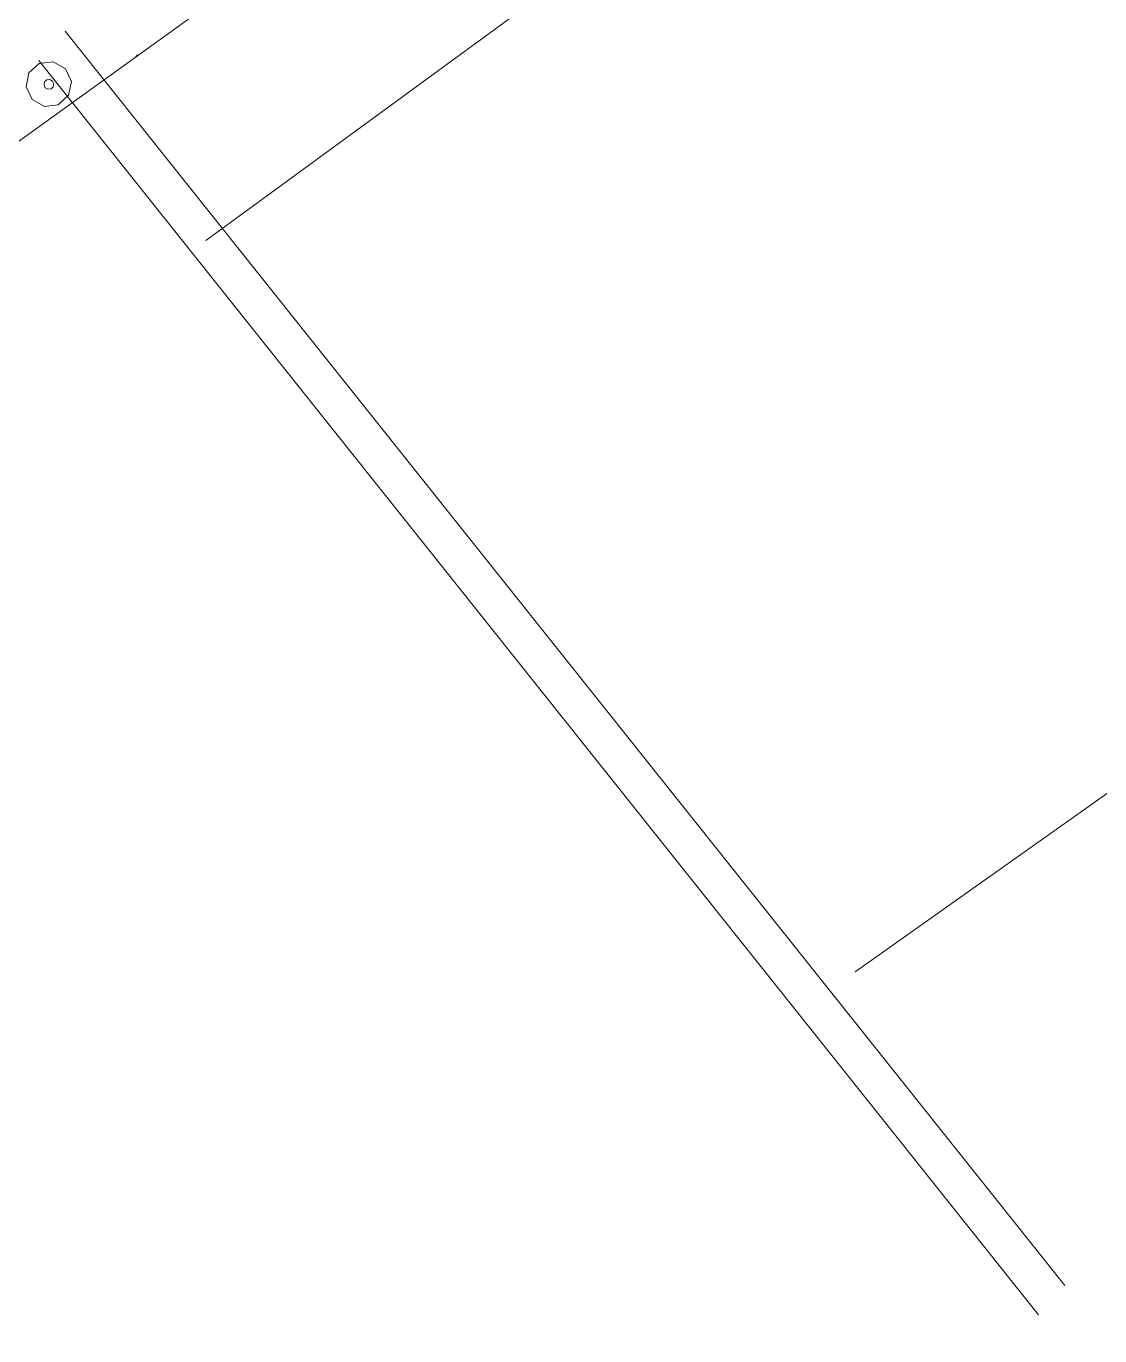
# Model space of a CAD drawing. Header units: metres. Extents: x -2858 to 512, y -1995 to 1252.
# Drawn here: x -454.75 to -448.71, y -191.06 to -183.69 of the extents above; entities that cross this region are included whole.
import ezdxf
from ezdxf.lldxf.tags import DXFTag

# ---------------------------------------------------------------- set-up
doc = ezdxf.new("R2010")
doc.units = ezdxf.units.M
doc.layers.add('Calque commun', color=7, linetype='Continuous')
tags = doc.linetypes.add('DASHDOT2', pattern=[0.5, 0.25, -0.125, 0, -0.125]).pattern_tags.tags
tags[10:11] = [DXFTag(74, 4), DXFTag(75, 0), DXFTag(340, '0'), DXFTag(46, 1.0), DXFTag(50, 0.0), DXFTag(44, 0.0), DXFTag(45, 0.0)]
tags[8:9] = [DXFTag(74, 4), DXFTag(75, 0), DXFTag(340, '0'), DXFTag(46, 1.0), DXFTag(50, 0.0), DXFTag(44, 0.0), DXFTag(45, 0.0)]
tags[6:7] = [DXFTag(74, 4), DXFTag(75, 0), DXFTag(340, '0'), DXFTag(46, 1.0), DXFTag(50, 0.0), DXFTag(44, 0.0), DXFTag(45, 0.0)]
tags[4:5] = [DXFTag(74, 4), DXFTag(75, 0), DXFTag(340, '0'), DXFTag(46, 1.0), DXFTag(50, 0.0), DXFTag(44, 0.0), DXFTag(45, 0.0)]

# ---------------------------------------------------------------- blocks, each defined once
blk = doc.blocks.new('pattern')
at = {"layer": 'Calque commun', "color": 54, "linetype": 'Continuous', "lineweight": 9}
for p, q in [((87.4367, 111.0894), (87.4344, 111.0914)), ((87.4487, 111.0882), (87.4367, 111.0894)), ((87.7941, 110.9111), (87.8622, 110.9513)), ((87.8622, 110.9513), (87.941, 110.9438)), ((87.941, 110.9438), (88.0003, 110.8915)), ((87.7626, 110.8385), (87.7941, 110.9111)), ((88.0003, 110.8915), (88.0175, 110.8142)), ((87.7798, 110.7613), (87.7626, 110.8385)), ((87.8629, 110.8308), (87.8698, 110.8467)), ((87.8666, 110.8139), (87.8629, 110.8308)), ((87.8796, 110.8025), (87.8666, 110.8139)), ((87.8698, 110.8467), (87.8847, 110.8555)), ((87.8968, 110.8008), (87.8796, 110.8025)), ((87.8847, 110.8555), (87.9019, 110.8539)), ((87.9117, 110.8096), (87.8968, 110.8008)), ((87.9019, 110.8539), (87.9148, 110.8424)), ((87.9186, 110.8255), (87.9117, 110.8096)), ((87.9148, 110.8424), (87.9186, 110.8255)), ((88.0175, 110.8142), (87.986, 110.7417)), ((87.8391, 110.7089), (87.7798, 110.7613)), ((87.986, 110.7417), (87.9179, 110.7014)), ((87.9179, 110.7014), (87.8391, 110.7089))]:
    blk.add_line(p, q, dxfattribs=at)
at = {"layer": 'Calque commun', "color": 7, "linetype": 'Continuous', "lineweight": 9}
mesh = blk.add_polyface(dxfattribs=at)
corners = [(70.8497, 113.5412), (53.8349, 19.1692), (74.7282, 106.3237), (76.0435, 113.5984), (74.769, 106.1763), (58.8077, 18.2701), (114.1703, 105.207), (114.1703, 98.5387)]
mesh.append_faces([[corners[k] for k in face] for face in [(3, 4, 6)]], dxfattribs={"vtx0": -1, "vtx1": -1, "color": 7})
mesh.append_faces([[corners[k] for k in face] for face in [(3, 2, 4)]], dxfattribs={"vtx0": -1, "vtx2": -1, "color": 7})
mesh.append_faces([[corners[k] for k in face] for face in [(5, 2, 1)]], dxfattribs={"vtx1": -1, "color": 7})
mesh.append_faces([[corners[k] for k in face] for face in [(0, 1, 2), (3, 0, 2)]], dxfattribs={"vtx1": -1, "vtx2": -1, "color": 7})
mesh.append_faces([[corners[k] for k in face] for face in [(4, 7, 6)]], dxfattribs={"vtx2": -1, "color": 7})

msp = doc.modelspace()

# ---------------------------------------------------------------- linework, layer by layer
at = {"layer": 'Calque commun', "color": 7, "linetype": 'Continuous', "lineweight": 9}
for p, q in [((-446.4317, -179.5557), (-453.7427, -184.8997)), ((-444.4935, -185.0533), (-450.0889, -189.0172))]:
    msp.add_line(p, q, dxfattribs=at)
at = {"layer": 'Calque commun', "color": 7, "linetype": 'DASHDOT2', "lineweight": 9}
for p, q in [((-448.9076, -190.7814), (-454.5351, -183.7221)), ((-449.0553, -190.9464), (-454.6828, -183.887))]:
    msp.add_line(p, q, dxfattribs=at)

# ---------------------------------------------------------------- block references
at = {"layer": 'Calque commun', "color": 0, "linetype": 'ByBlock', "lineweight": -2, "rotation": 228.1617603435354}
msp.add_blockref('pattern', (-478.5712, -44.6144), dxfattribs=at)

doc.saveas('drawing.dxf')
